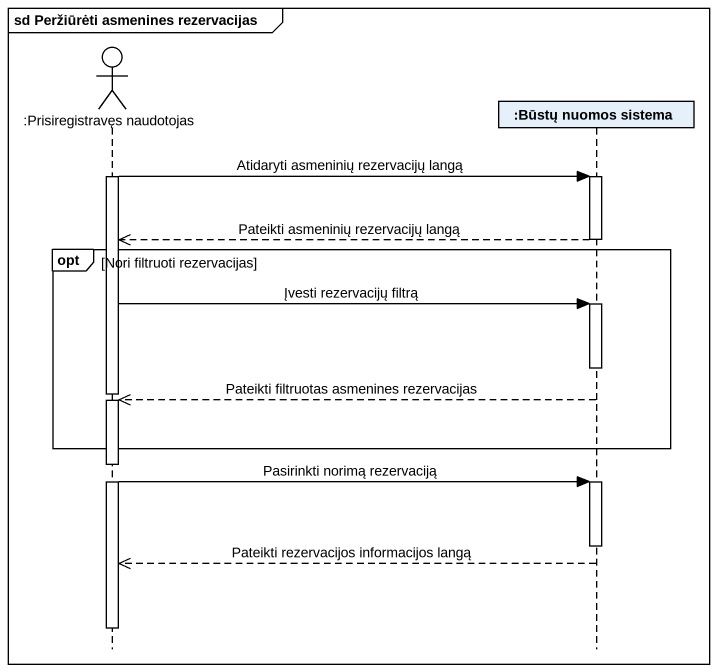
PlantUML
@startuml
mainframe sd Peržiūrėti asmenines rezervacijas
hide footbox
actor ":Prisiregistravęs naudotojas" as Prisiregistravęs_naudotojas
participant ":Būstų nuomos sistema" as Būstų_nuomos_sistema

activate Prisiregistravęs_naudotojas
Prisiregistravęs_naudotojas -> Būstų_nuomos_sistema : Atidaryti asmeninių rezervacijų langą
activate Būstų_nuomos_sistema
Būstų_nuomos_sistema -->> Prisiregistravęs_naudotojas : Pateikti asmeninių rezervacijų langą
deactivate Būstų_nuomos_sistema
opt Nori filtruoti rezervacijas
  Prisiregistravęs_naudotojas -> Būstų_nuomos_sistema : Įvesti rezervacijų filtrą
  activate Būstų_nuomos_sistema
  deactivate Būstų_nuomos_sistema
  deactivate Prisiregistravęs_naudotojas
  Būstų_nuomos_sistema -->> Prisiregistravęs_naudotojas : Pateikti filtruotas asmenines rezervacijas
  activate Prisiregistravęs_naudotojas
end
Prisiregistravęs_naudotojas -> Būstų_nuomos_sistema : Pasirinkti norimą rezervaciją
activate Būstų_nuomos_sistema
deactivate Būstų_nuomos_sistema
Būstų_nuomos_sistema -->> Prisiregistravęs_naudotojas : Pateikti rezervacijos informacijos langą
deactivate Prisiregistravęs_naudotojas
@enduml
